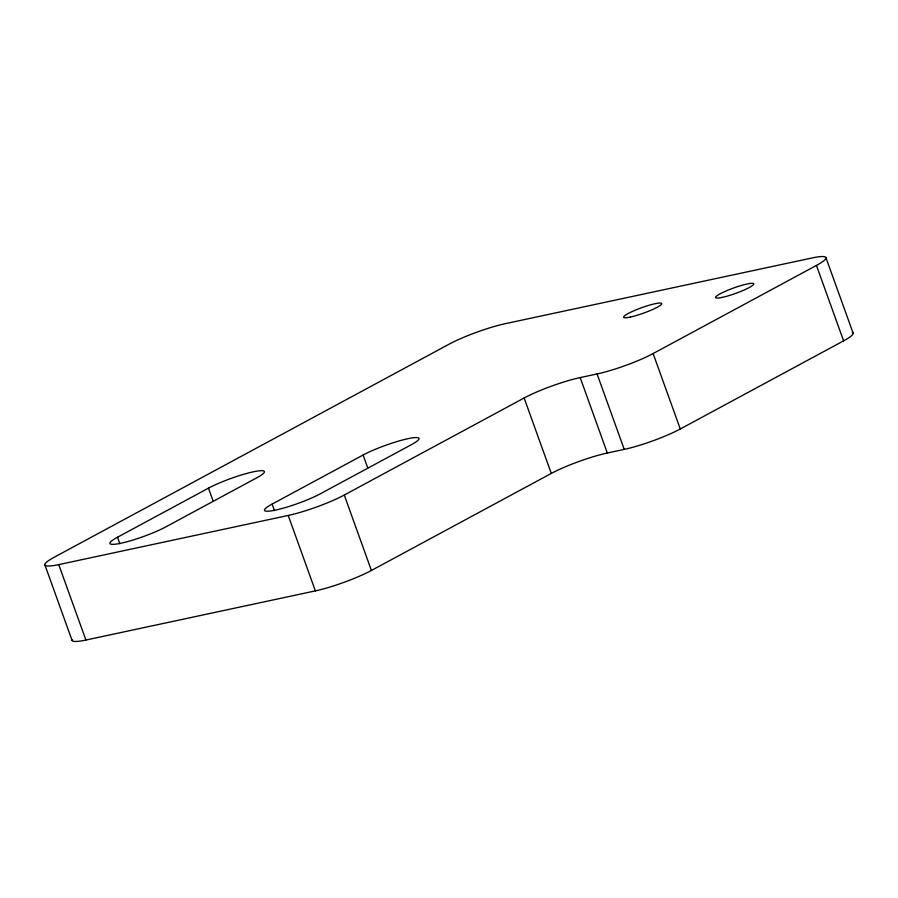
<?xml version="1.0" encoding="UTF-8"?>
<svg xmlns="http://www.w3.org/2000/svg" width="898" height="898" viewBox="0 0 898 898"><rect width="100%" height="100%" fill="white"/><g stroke="black" fill="none" stroke-linecap="round" stroke-linejoin="round"><path stroke-width="1.35" d="M117.515 537.229L208.482 488.153A33.754 4.816 -19.8 0 1 253.315 471.82A33.754 4.816 -19.8 0 1 256.794 477.803L165.827 526.879A33.754 4.816 -19.8 0 1 120.994 543.211A33.754 4.816 -19.8 0 1 117.515 537.229L119.861 543.728M272.105 504.104L363.084 455.028A33.754 4.816 -19.8 0 1 407.916 438.695A33.754 4.816 -19.8 0 1 411.396 444.678L320.418 493.754A33.754 4.816 -19.8 0 1 275.596 510.086A33.754 4.816 -19.8 0 1 272.105 504.104L274.451 510.614M58.74 564.618L288.224 515.452A42.184 6.017 -19.8 0 0 344.26 495.045L524.129 397.994A42.184 6.017 -19.8 0 1 580.175 377.587L597.08 373.961A42.184 6.017 -19.8 0 0 653.115 353.554L816.45 265.426A42.184 6.017 -19.8 0 0 812.095 257.962L505.327 323.673A42.184 6.017 -19.8 0 0 449.281 344.091L54.396 557.142A42.184 6.017 -19.8 0 0 58.74 564.618L85.905 640.038L315.378 590.884A42.184 6.017 -19.8 0 0 371.413 570.466L551.293 473.426A42.184 6.017 -19.8 0 1 607.329 453.019L624.233 449.393A42.184 6.017 -19.8 0 0 680.28 428.986L843.604 340.858A42.184 6.017 -19.8 0 0 852.292 332.327M825.879 257.468L853.033 332.9M816.45 265.426L843.604 340.858M653.115 353.554L680.28 428.986M597.08 373.961L624.233 449.393M580.175 377.587L607.329 453.019M524.129 397.994L551.293 473.426M363.084 455.028L367.765 468.038M344.26 495.045L371.413 570.466M288.224 515.452L315.378 590.884M208.482 488.153L213.163 501.151M44.967 565.1L72.121 640.532M85.905 640.038A42.184 6.017 -19.8 0 1 72.053 639.724M722.295 297.373A20.25 2.885 -19.8 0 0 753.456 284.644A20.25 2.885 -19.8 0 0 728.357 290.02A20.25 2.885 -19.8 0 0 722.295 297.373M630.25 317.084A20.25 2.885 -19.8 0 0 661.411 304.366A20.25 2.885 -19.8 0 0 636.312 309.743A20.25 2.885 -19.8 0 0 630.25 317.084"/></g></svg>
